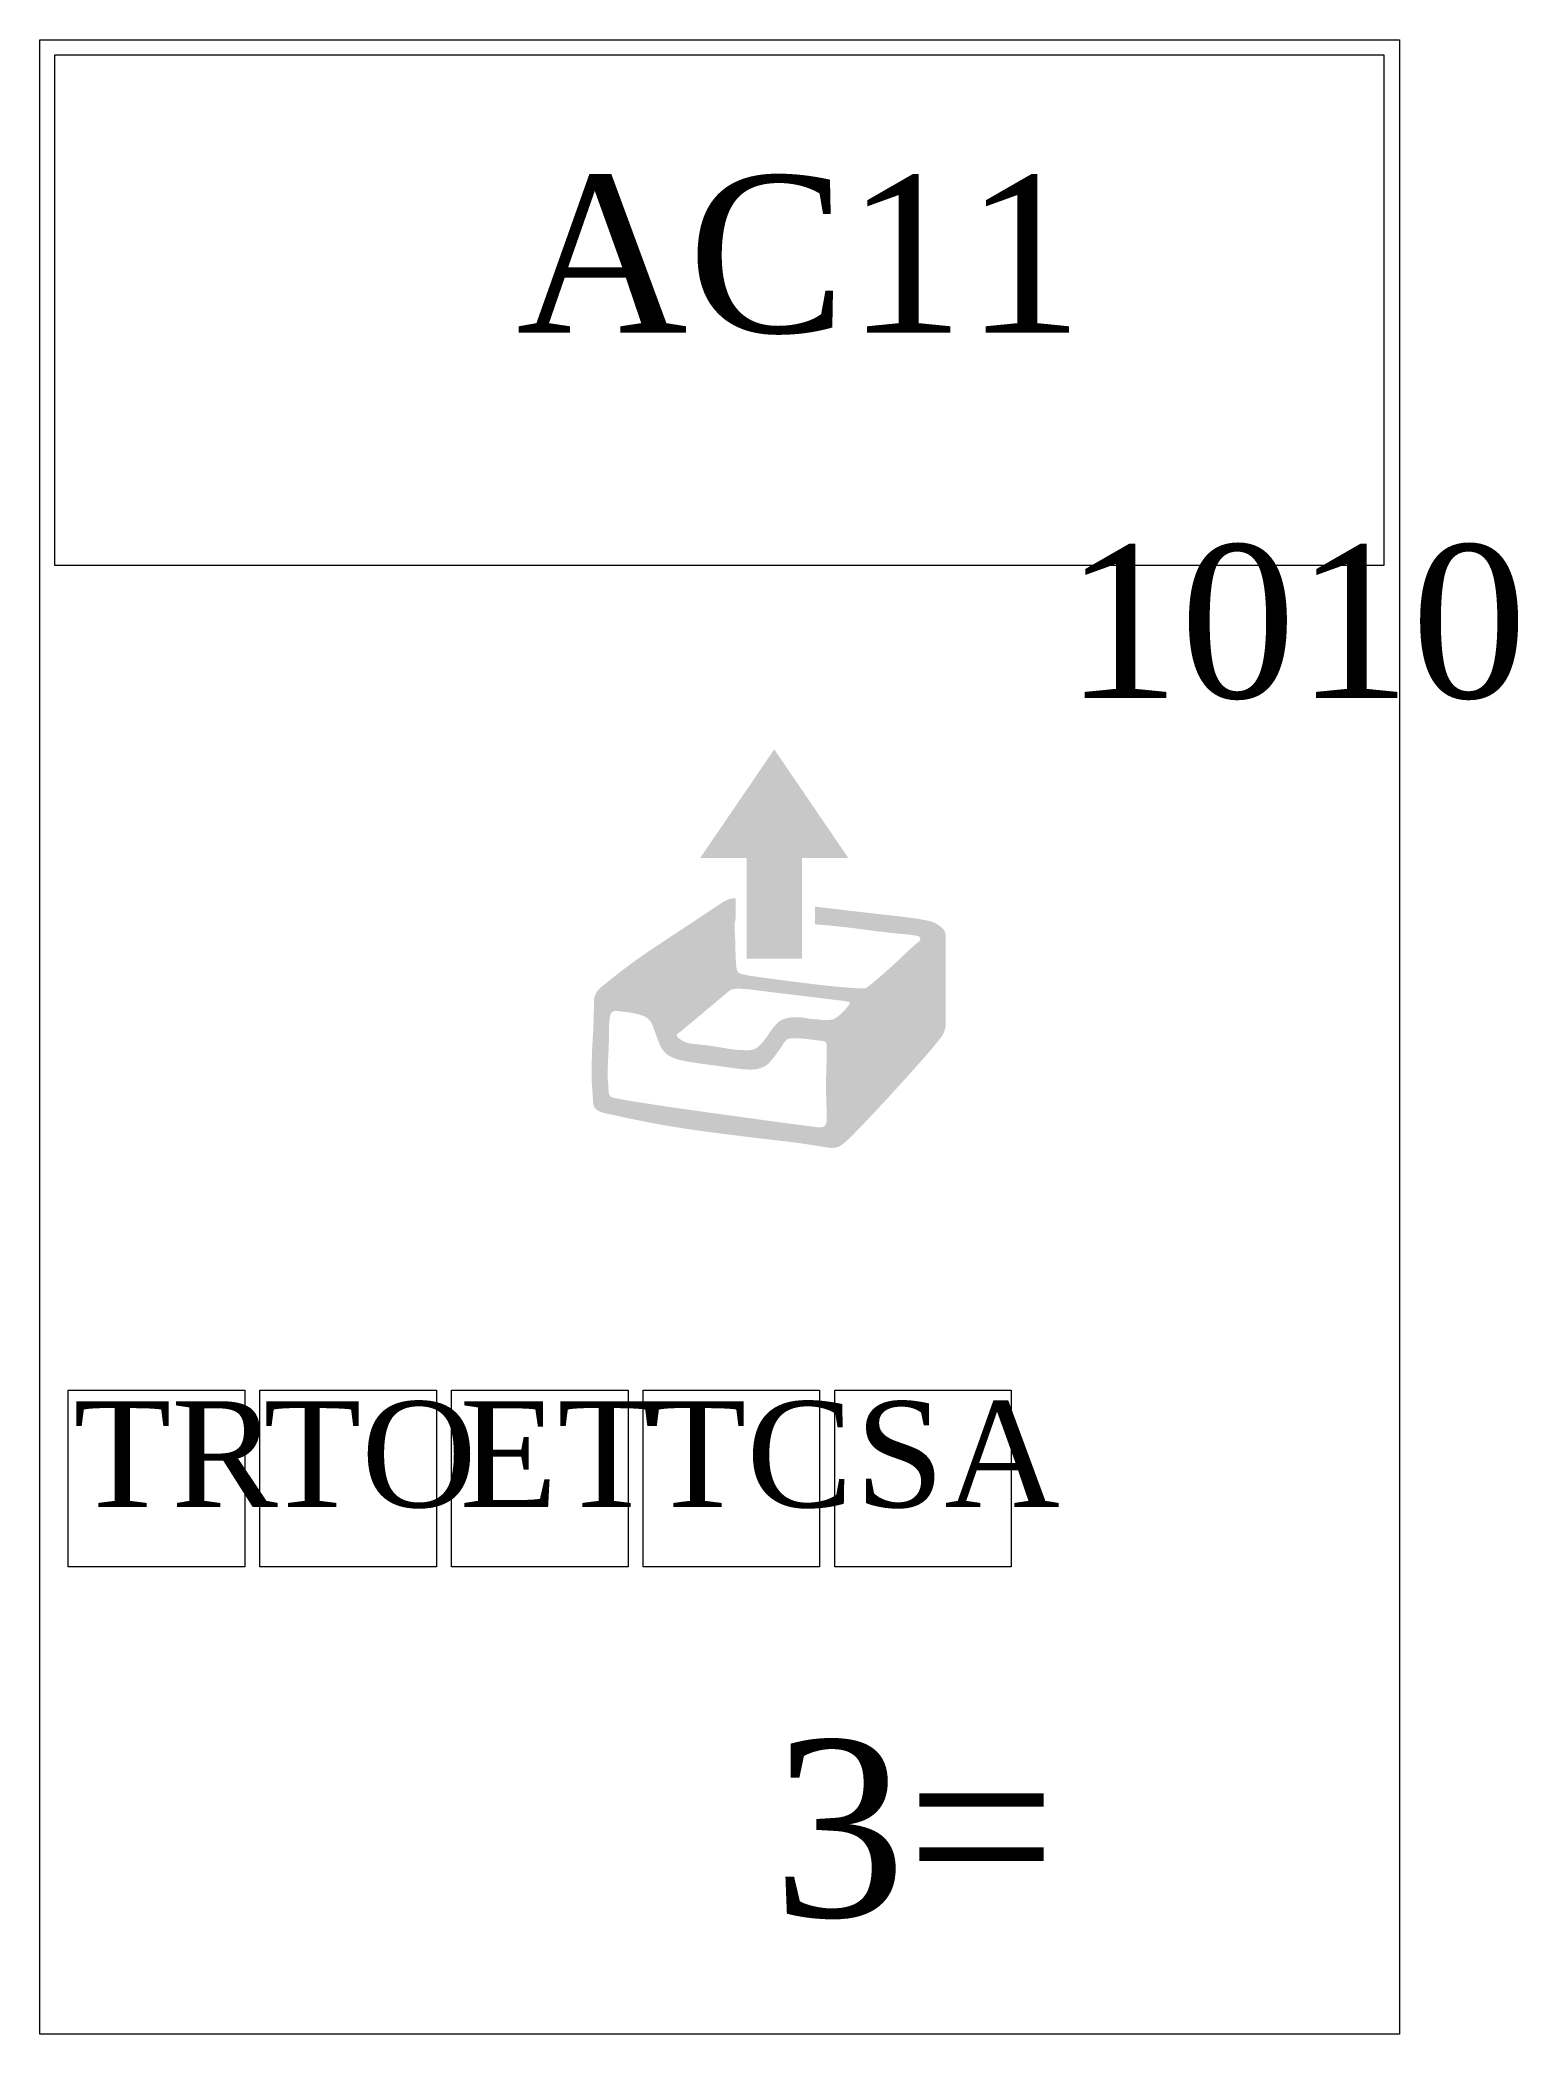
# Model space of a CAD drawing. Extents: x 9 to 342, y 0 to 586.
# Drawn here: x 244 to 341.9, y 0 to 132 of the extents above; entities outside this region: 1.
import ezdxf

# ---------------------------------------------------------------- set-up
doc = ezdxf.new("R2010")
doc.units = 0
doc.layers.get('0').update_dxf_attribs({"lineweight": 0})
doc.styles.add('Segoe UI Symbol', font='Segoe UI Symbol.ttf')
doc.styles.add('Times New Roman', font='Times New Roman.ttf')

msp = doc.modelspace()

# ---------------------------------------------------------------- linework, layer by layer
at = {"true_color": 0x000000}
msp.add_lwpolyline([(244, 132), (334, 132), (334, 0), (244, 0), (244, 132)], dxfattribs=at)
at = {"true_color": 0x6fd892}
for points in [[(245, 131), (332.97, 131), (332.97, 97.22), (245, 97.22), (245, 131)], [(245.88, 42.62), (257.56, 42.62), (257.56, 30.94), (245.88, 30.94), (245.88, 42.62)], [(258.56, 42.62), (270.25, 42.62), (270.25, 30.94), (258.56, 30.94), (258.56, 42.62)], [(271.25, 42.62), (282.94, 42.62), (282.94, 30.94), (271.25, 30.94), (271.25, 42.62)], [(283.94, 42.62), (295.62, 42.62), (295.62, 30.94), (283.94, 30.94), (283.94, 42.62)], [(296.62, 42.62), (308.31, 42.62), (308.31, 30.94), (296.62, 30.94), (296.62, 42.62)]]:
    msp.add_lwpolyline(points, dxfattribs=at)

# ---------------------------------------------------------------- texts
at = {"true_color": 0x000000}
for s, height, style, p in [('📥', 20, 'Segoe UI Symbol', (8, 563.5)), ('AC11', 10.4, 'Times New Roman', (275.55, 112.63)), ('1010', 10.134, 'Times New Roman', (311.83, 88.44)), ('📤', 19.5, 'Segoe UI Symbol', (279.23, 61.03)), ('TR', 7.013, 'Times New Roman', (246.23, 34.88)), ('TO', 7.013, 'Times New Roman', (258.8, 34.88)), ('ET', 7.013, 'Times New Roman', (271.8, 34.88)), ('TC', 7.013, 'Times New Roman', (284.3, 34.88)), ('SA', 7.013, 'Times New Roman', (297.98, 34.88)), ('3=', 11.7, 'Times New Roman', (292.51, 7.77))]:
    msp.add_text(s, height=height, dxfattribs=dict(at, style=style)).set_placement(p)

doc.saveas('drawing.dxf')
